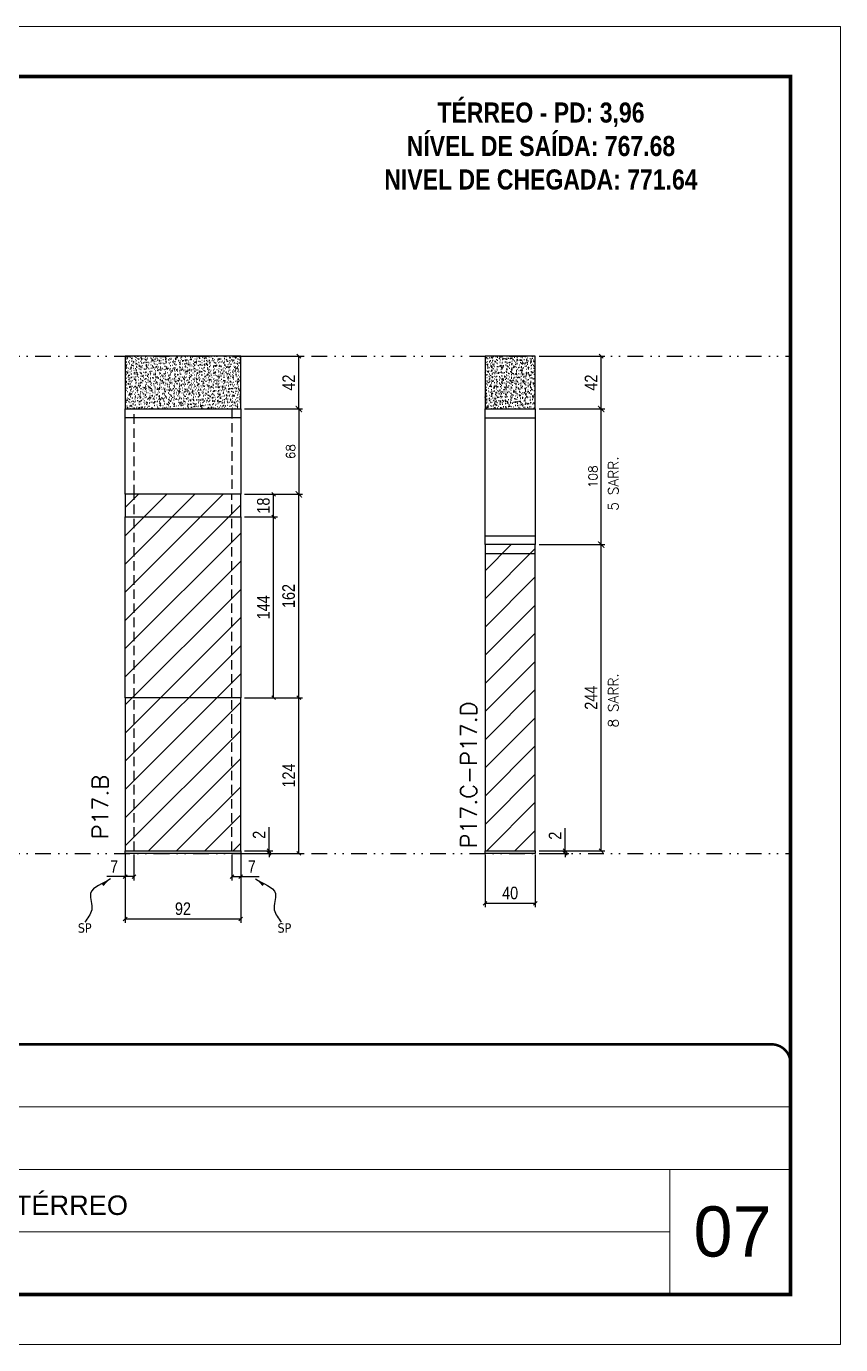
# Model space of a CAD drawing. Extents: x 1945 to 10875, y -3405 to 3369.
# Drawn here: x 5965 to 6614, y 41 to 1091 of the extents above; entities that cross this region are included whole.
import ezdxf

# ---------------------------------------------------------------- set-up
doc = ezdxf.new("R2010")
doc.units = 0
for name, pattern in [('CONTINUO', [0]), ('DASHED', [0.75, 0.5, -0.25]), ('DIVIDE2', [0.625, 0.25, -0.125, 0, -0.125, 0, -0.125]), ('HIDDEN', [0.375, 0.25, -0.125])]:
    doc.linetypes.add(name, pattern=pattern)
for name, color, linetype, lineweight in [('CARIMBO', 255, 'Continuous', 9), ('Folhas', 255, 'Continuous', 9), ('Hachura', 251, 'Continuous', 9), ('SARRAFO DE PRESSAO', 251, 'DASHED', 9), ('Texto Seção', 7, 'Continuous', 15)]:
    doc.layers.add(name, color=color, linetype=linetype, lineweight=lineweight)
for name, color, linetype in [('COTA', 241, 'Continuous'), ('NOMENCLATURA', 7, 'Continuous'), ('Nível', 160, 'Continuous'), ('Painéis', 200, 'Continuous'), ('SARR_2.2x7', 40, 'Continuous'), ('Sarrafo de Pressão', 42, 'HIDDEN'), ('texto', 7, 'Continuous')]:
    doc.layers.add(name, color=color, linetype=linetype)
doc.styles.add('ARIAL', font='arial.ttf')
doc.styles.add('COTA TECNICA', font='techl___.ttf', dxfattribs={"height": 10})
doc.styles.add('COTA TECNICA-50', font='techl___.ttf', dxfattribs={"height": 10})
doc.styles.add('REGUA-120', font='ROMANS.shx', dxfattribs={"height": 15})
doc.styles.add('ROMANC', font='techb___.ttf', dxfattribs={"height": 2.5})
doc.styles.add('ROMANS', font='romans.shx')
doc.styles.get("Standard").update_dxf_attribs({"font": 'arial.ttf'})
doc.dimstyles.new('COTA PAINEL-50', dxfattribs={"dimtxt": 10, "dimasz": 3, "dimexe": 3, "dimexo": 3, "dimgap": 3, "dimtad": 1, "dimdec": 1, "dimzin": 12, "dimdsep": 46, "dimtxsty": 'COTA TECNICA-50', "dimblk1": 'OBLIQUE', "dimblk2": 'OBLIQUE', "dimsah": 1, "dimcen": 0.9, "dimclrd": 4, "dimclre": 4, "dimclrt": 240, "dimadec": 1, "dimazin": 3, "dimtfac": 1, "dimtdec": 1, "dimtmove": 0, "dimatfit": 3, "dimfxl": 1, "dimtolj": 1, "dimtzin": 12, "dimarcsym": 0})
doc.dimstyles.new('Cota Paínel', dxfattribs={"dimtxt": 7, "dimasz": 5, "dimexe": 3, "dimexo": 3, "dimgap": 3, "dimtad": 1, "dimdec": 1, "dimzin": 12, "dimdsep": 46, "dimtxsty": 'ROMANS', "dimblk": 'ARCHTICK', "dimcen": 0, "dimclrd": 4, "dimclre": 4, "dimclrt": 1, "dimadec": 1, "dimazin": 3, "dimtfac": 1, "dimtdec": 1, "dimtmove": 0, "dimatfit": 3, "dimldrblk": 'OBLIQUE', "dimfxl": 1, "dimtolj": 1, "dimtzin": 12, "dimarcsym": 0})
doc.dimstyles.new('PAINEL', dxfattribs={"dimtxt": 10, "dimasz": 3, "dimexe": 3, "dimexo": 3, "dimgap": 3, "dimtad": 1, "dimdec": 1, "dimzin": 12, "dimdsep": 46, "dimtxsty": 'COTA TECNICA', "dimblk1": 'OBLIQUE', "dimblk2": 'OBLIQUE', "dimsah": 1, "dimcen": 0.9, "dimclrd": 4, "dimclre": 4, "dimclrt": 240, "dimadec": 1, "dimazin": 3, "dimtfac": 1, "dimtdec": 1, "dimtmove": 0, "dimatfit": 3, "dimfxl": 1, "dimtolj": 1, "dimtzin": 12, "dimarcsym": 0})
doc.dimstyles.get("Standard").update_dxf_attribs({"dimtxt": 0.18, "dimasz": 0.18, "dimexe": 0.18, "dimexo": 0.0625, "dimgap": 0.09, "dimtad": 0, "dimtih": 1, "dimtoh": 1, "dimdec": 4, "dimzin": 0, "dimdsep": 46, "dimtxsty": 'Standard', "dimcen": 0.09, "dimadec": 0, "dimazin": 0, "dimtfac": 1, "dimtdec": 4, "dimtofl": 0, "dimtmove": 0, "dimatfit": 3, "dimfxl": 1, "dimtolj": 1, "dimtzin": 0, "dimarcsym": 0})

# ---------------------------------------------------------------- blocks, each defined once
blk = doc.blocks.new('9999999999')
at = {"color": 30, "linetype": 'CONTINUO'}
for p, q in [((98564.6, 34379.6), (99584, 34379.6)), ((98564.6, 34329.8), (99488, 34329.8)), ((99584, 34329.8), (99488, 34329.8)), ((99488, 34329.8), (99488, 34230.2)), ((98564.6, 34280), (99488, 34280))]:
    blk.add_line(p, q, dxfattribs=at)
at = {"color": 30, "linetype": 'CONTINUO', "const_width": 2}
blk.add_lwpolyline([(99584, 34230.2), (99584, 34414.4, 0.414214), (99569, 34429.4), (98229, 34429.4, 0.414214), (98214, 34414.4), (98214, 34245.2, 0.414214), (98229, 34230.2), (99584, 34230.2)], format="xyb", dxfattribs=at)
at = {"layer": 'Folhas'}
blk.add_lwpolyline([(98139, 34190.2), (99624, 34190.2), (99624, 35240.2), (98139, 35240.2)], close=True, dxfattribs=at)
at = {"layer": 'Folhas', "color": 30, "const_width": 3}
blk.add_lwpolyline([(98214, 34230.2), (99584, 34230.2), (99584, 35200.2), (98214, 35200.2)], close=True, dxfattribs=at)
at = {"color": 7, "linetype": 'Continuous', "ltscale": 5, "style": 'ARIAL'}
blk.add_text('TRECHO II - TÉRREO', height=15.483, dxfattribs=at).set_placement((98837.7, 34293.5))
blk = doc.blocks.new('_Oblique')
at = {"color": 0, "linetype": 'ByBlock', "lineweight": -2}
blk.add_line((-0.5, -0.5), (0.5, 0.5), dxfattribs=at)
blk = doc.blocks.new('*D124')
at = {"layer": 'COTA', "color": 4, "lineweight": -2, "transparency": 16777216}
for p, q in [((6373.5, 678.5), (6426, 678.5)), ((6423, 434.5), (6423, 678.5)), ((6373.5, 434.5), (6426, 434.5))]:
    blk.add_line(p, q, dxfattribs=at)
at = {"layer": 'Defpoints', "color": 0, "transparency": 16777216}
for p in [(6370.5, 678.5), (6423, 678.5), (6370.5, 434.5)]:
    blk.add_point(p, dxfattribs=at)
at = {"layer": 'COTA', "color": 4, "lineweight": -2, "transparency": 16777216, "xscale": 3, "yscale": 3, "zscale": 3}
for p, rotation in [((6423, 678.5), 90), ((6423, 434.5), 270)]:
    blk.add_blockref('_Oblique', p, dxfattribs=dict(at, rotation=rotation))
at = {"layer": 'COTA', "color": 240, "transparency": 16777216, "insert": (6414.9, 556.5), "char_height": 10, "attachment_point": 5, "rotation": 90, "style": 'COTA TECNICA'}
blk.add_mtext('\\A1;244', dxfattribs=at)
blk = doc.blocks.new('*D125')
at = {"layer": 'COTA', "color": 4, "lineweight": -2, "transparency": 16777216}
for p, q in [((6373.5, 828.5), (6426, 828.5)), ((6423, 786.5), (6423, 828.5)), ((6373.5, 786.5), (6426, 786.5))]:
    blk.add_line(p, q, dxfattribs=at)
at = {"layer": 'Defpoints', "color": 0, "transparency": 16777216}
for p in [(6370.5, 828.5), (6423, 828.5), (6370.5, 786.5)]:
    blk.add_point(p, dxfattribs=at)
at = {"layer": 'COTA', "color": 4, "lineweight": -2, "transparency": 16777216, "xscale": 3, "yscale": 3, "zscale": 3}
for p, rotation in [((6423, 828.5), 90), ((6423, 786.5), 270)]:
    blk.add_blockref('_Oblique', p, dxfattribs=dict(at, rotation=rotation))
at = {"layer": 'COTA', "color": 240, "transparency": 16777216, "insert": (6414.9, 807.5), "char_height": 10, "attachment_point": 5, "rotation": 90, "style": 'COTA TECNICA'}
blk.add_mtext('\\A1;42', dxfattribs=at)
blk = doc.blocks.new('*D126')
at = {"layer": 'COTA', "color": 4, "lineweight": -2, "transparency": 16777216}
for p, q in [((6330.5, 431.5), (6330.5, 389.8)), ((6370.5, 431.5), (6370.5, 389.8)), ((6330.5, 392.8), (6370.5, 392.8))]:
    blk.add_line(p, q, dxfattribs=at)
at = {"layer": 'Defpoints', "color": 0, "transparency": 16777216}
for p in [(6330.5, 434.5), (6370.5, 434.5), (6370.5, 392.8)]:
    blk.add_point(p, dxfattribs=at)
at = {"layer": 'COTA', "color": 4, "lineweight": -2, "transparency": 16777216, "xscale": 3, "yscale": 3, "zscale": 3, "rotation": 180}
blk.add_blockref('_Oblique', (6330.5, 392.8), dxfattribs=at)
at = {"layer": 'COTA', "color": 4, "lineweight": -2, "transparency": 16777216, "xscale": 3, "yscale": 3, "zscale": 3}
blk.add_blockref('_Oblique', (6370.5, 392.8), dxfattribs=at)
at = {"layer": 'COTA', "color": 240, "transparency": 16777216, "insert": (6350.5, 400.9), "char_height": 10, "attachment_point": 5, "style": 'COTA TECNICA'}
blk.add_mtext('\\A1;40', dxfattribs=at)
blk = doc.blocks.new('*D127')
at = {"layer": 'COTA', "color": 4, "lineweight": -2, "transparency": 16777216}
for p, q in [((6394.3, 434.5), (6394.3, 452.6)), ((6373.5, 434.5), (6397.3, 434.5)), ((6373.5, 432.5), (6397.3, 432.5)), ((6394.3, 432.5), (6394.3, 434.5)), ((6394.3, 432.5), (6394.3, 429.5))]:
    blk.add_line(p, q, dxfattribs=at)
at = {"layer": 'Defpoints', "color": 0, "transparency": 16777216}
for p in [(6370.5, 434.5), (6370.5, 432.5), (6394.3, 434.5)]:
    blk.add_point(p, dxfattribs=at)
at = {"layer": 'COTA', "color": 4, "lineweight": -2, "transparency": 16777216, "xscale": 3, "yscale": 3, "zscale": 3}
for p, rotation in [((6394.3, 434.5), 270), ((6394.3, 432.5), 90)]:
    blk.add_blockref('_Oblique', p, dxfattribs=dict(at, rotation=rotation))
at = {"layer": 'COTA', "color": 240, "transparency": 16777216, "insert": (6386.3, 446.6), "char_height": 10, "attachment_point": 5, "rotation": 90, "style": 'COTA TECNICA-50'}
blk.add_mtext('\\A1;2', dxfattribs=at)
blk = doc.blocks.new('*D137')
at = {"layer": 'COTA', "color": 4, "lineweight": -2, "transparency": 16777216}
for p, q in [((6043.9, 431.5), (6043.9, 377.3)), ((6135.9, 431.5), (6135.9, 377.3)), ((6043.9, 380.3), (6135.9, 380.3))]:
    blk.add_line(p, q, dxfattribs=at)
at = {"layer": 'Defpoints', "color": 0, "transparency": 16777216}
for p in [(6043.9, 434.5), (6135.9, 434.5), (6135.9, 380.3)]:
    blk.add_point(p, dxfattribs=at)
at = {"layer": 'COTA', "color": 4, "lineweight": -2, "transparency": 16777216, "xscale": 3, "yscale": 3, "zscale": 3, "rotation": 180}
blk.add_blockref('_Oblique', (6043.9, 380.3), dxfattribs=at)
at = {"layer": 'COTA', "color": 4, "lineweight": -2, "transparency": 16777216, "xscale": 3, "yscale": 3, "zscale": 3}
blk.add_blockref('_Oblique', (6135.9, 380.3), dxfattribs=at)
at = {"layer": 'COTA', "color": 240, "transparency": 16777216, "insert": (6089.9, 388.4), "char_height": 10, "attachment_point": 5, "style": 'COTA TECNICA'}
blk.add_mtext('\\A1;92', dxfattribs=at)
blk = doc.blocks.new('*D138')
at = {"layer": 'COTA', "color": 4, "lineweight": -2, "transparency": 16777216}
for p, q in [((6138.9, 828.5), (6185.2, 828.5)), ((6182.2, 786.5), (6182.2, 828.5)), ((6138.9, 786.5), (6185.2, 786.5))]:
    blk.add_line(p, q, dxfattribs=at)
at = {"layer": 'Defpoints', "color": 0, "transparency": 16777216}
for p in [(6135.9, 828.5), (6182.2, 828.5), (6135.9, 786.5)]:
    blk.add_point(p, dxfattribs=at)
at = {"layer": 'COTA', "color": 4, "lineweight": -2, "transparency": 16777216, "xscale": 3, "yscale": 3, "zscale": 3}
for p, rotation in [((6182.2, 828.5), 90), ((6182.2, 786.5), 270)]:
    blk.add_blockref('_Oblique', p, dxfattribs=dict(at, rotation=rotation))
at = {"layer": 'COTA', "color": 240, "transparency": 16777216, "insert": (6174.1, 807.5), "char_height": 10, "attachment_point": 5, "rotation": 90, "style": 'COTA TECNICA'}
blk.add_mtext('\\A1;42', dxfattribs=at)
blk = doc.blocks.new('*D139')
at = {"layer": 'COTA', "color": 4, "lineweight": -2, "transparency": 16777216}
for p, q in [((6138.9, 556.5), (6185.2, 556.5)), ((6182.2, 432.5), (6182.2, 556.5)), ((6138.9, 432.5), (6185.2, 432.5))]:
    blk.add_line(p, q, dxfattribs=at)
at = {"layer": 'Defpoints', "color": 0, "transparency": 16777216}
for p in [(6135.9, 556.5), (6182.2, 556.5), (6135.9, 432.5)]:
    blk.add_point(p, dxfattribs=at)
at = {"layer": 'COTA', "color": 4, "lineweight": -2, "transparency": 16777216, "xscale": 3, "yscale": 3, "zscale": 3}
for p, rotation in [((6182.2, 556.5), 90), ((6182.2, 432.5), 270)]:
    blk.add_blockref('_Oblique', p, dxfattribs=dict(at, rotation=rotation))
at = {"layer": 'COTA', "color": 240, "transparency": 16777216, "insert": (6174.1, 494.5), "char_height": 10, "attachment_point": 5, "rotation": 90, "style": 'COTA TECNICA-50'}
blk.add_mtext('\\A1;124', dxfattribs=at)
blk = doc.blocks.new('*D140')
at = {"layer": 'COTA', "color": 4, "lineweight": -2, "transparency": 16777216}
for p, q in [((6158.5, 434.5), (6158.5, 453.3)), ((6138.9, 434.5), (6161.5, 434.5)), ((6138.9, 432.5), (6161.5, 432.5)), ((6158.5, 432.5), (6158.5, 434.5)), ((6158.5, 432.5), (6158.5, 429.5))]:
    blk.add_line(p, q, dxfattribs=at)
at = {"layer": 'Defpoints', "color": 0, "transparency": 16777216}
for p in [(6135.9, 434.5), (6135.9, 432.5), (6158.5, 432.5)]:
    blk.add_point(p, dxfattribs=at)
at = {"layer": 'COTA', "color": 4, "lineweight": -2, "transparency": 16777216, "xscale": 3, "yscale": 3, "zscale": 3}
for p, rotation in [((6158.5, 434.5), 270), ((6158.5, 432.5), 90)]:
    blk.add_blockref('_Oblique', p, dxfattribs=dict(at, rotation=rotation))
at = {"layer": 'COTA', "color": 240, "transparency": 16777216, "insert": (6150.5, 447.3), "char_height": 10, "attachment_point": 5, "rotation": 90, "style": 'COTA TECNICA-50'}
blk.add_mtext('\\A1;2', dxfattribs=at)
blk = doc.blocks.new('*D141')
at = {"layer": 'COTA', "color": 4, "linetype": 'ByBlock', "lineweight": -2, "transparency": 16777216}
for p, q in [((6138.9, 700.5), (6165.1, 700.5)), ((6162.1, 556.5), (6162.1, 700.5)), ((6138.9, 556.5), (6165.1, 556.5))]:
    blk.add_line(p, q, dxfattribs=at)
at = {"layer": 'Defpoints', "color": 0, "linetype": 'ByBlock', "transparency": 16777216}
for p in [(6135.9, 700.5), (6162.1, 700.5), (6135.9, 556.5)]:
    blk.add_point(p, dxfattribs=at)
at = {"layer": 'COTA', "color": 4, "linetype": 'ByBlock', "lineweight": -2, "transparency": 16777216, "xscale": 3, "yscale": 3, "zscale": 3}
for p, rotation in [((6162.1, 700.5), 90), ((6162.1, 556.5), 270)]:
    blk.add_blockref('_Oblique', p, dxfattribs=dict(at, rotation=rotation))
at = {"layer": 'COTA', "color": 240, "linetype": 'ByBlock', "transparency": 16777216, "insert": (6154, 628.5), "char_height": 10, "attachment_point": 5, "rotation": 90, "style": 'COTA TECNICA'}
blk.add_mtext('\\A1;144', dxfattribs=at)
blk = doc.blocks.new('*D142')
at = {"layer": 'COTA', "color": 4, "linetype": 'ByBlock', "lineweight": -2, "transparency": 16777216}
for p, q in [((6138.9, 718.5), (6165.1, 718.5)), ((6162.1, 700.5), (6162.1, 718.5)), ((6138.9, 700.5), (6165.1, 700.5))]:
    blk.add_line(p, q, dxfattribs=at)
at = {"layer": 'Defpoints', "color": 0, "linetype": 'ByBlock', "transparency": 16777216}
for p in [(6135.9, 718.5), (6162.1, 718.5), (6135.9, 700.5)]:
    blk.add_point(p, dxfattribs=at)
at = {"layer": 'COTA', "color": 4, "linetype": 'ByBlock', "lineweight": -2, "transparency": 16777216, "xscale": 3, "yscale": 3, "zscale": 3}
for p, rotation in [((6162.1, 718.5), 90), ((6162.1, 700.5), 270)]:
    blk.add_blockref('_Oblique', p, dxfattribs=dict(at, rotation=rotation))
at = {"layer": 'COTA', "color": 240, "linetype": 'ByBlock', "transparency": 16777216, "insert": (6154, 709.5), "char_height": 10, "attachment_point": 5, "rotation": 90, "style": 'COTA TECNICA'}
blk.add_mtext('\\A1;18', dxfattribs=at)
blk = doc.blocks.new('*D143')
at = {"layer": 'COTA', "color": 4, "lineweight": -2, "transparency": 16777216}
for p, q in [((6050.9, 431.5), (6050.9, 411)), ((6043.9, 429.5), (6043.9, 411)), ((6043.9, 414), (6029.2, 414)), ((6050.9, 414), (6043.9, 414))]:
    blk.add_line(p, q, dxfattribs=at)
at = {"layer": 'Defpoints', "color": 0, "transparency": 16777216}
for p in [(6043.9, 432.5), (6050.9, 434.5), (6043.9, 414)]:
    blk.add_point(p, dxfattribs=at)
at = {"layer": 'COTA', "color": 4, "lineweight": -2, "transparency": 16777216, "xscale": 3, "yscale": 3, "zscale": 3, "rotation": 180}
blk.add_blockref('_Oblique', (6043.9, 414), dxfattribs=at)
at = {"layer": 'COTA', "color": 4, "lineweight": -2, "transparency": 16777216, "xscale": 3, "yscale": 3, "zscale": 3}
blk.add_blockref('_Oblique', (6050.9, 414), dxfattribs=at)
at = {"layer": 'COTA', "color": 240, "transparency": 16777216, "insert": (6035.1, 422.1), "char_height": 10, "attachment_point": 5, "style": 'COTA TECNICA-50'}
blk.add_mtext('\\A1;7', dxfattribs=at)
blk = doc.blocks.new('*D144')
at = {"layer": 'COTA', "color": 4, "lineweight": -2, "transparency": 16777216}
for p, q in [((6128.9, 431.5), (6128.9, 411)), ((6135.9, 429.5), (6135.9, 411)), ((6128.9, 414), (6135.9, 414)), ((6135.9, 414), (6150.7, 414))]:
    blk.add_line(p, q, dxfattribs=at)
at = {"layer": 'Defpoints', "color": 0, "transparency": 16777216}
for p in [(6128.9, 434.5), (6135.9, 432.5), (6135.9, 414)]:
    blk.add_point(p, dxfattribs=at)
at = {"layer": 'COTA', "color": 4, "lineweight": -2, "transparency": 16777216, "xscale": 3, "yscale": 3, "zscale": 3, "rotation": 180}
blk.add_blockref('_Oblique', (6128.9, 414), dxfattribs=at)
at = {"layer": 'COTA', "color": 4, "lineweight": -2, "transparency": 16777216, "xscale": 3, "yscale": 3, "zscale": 3}
blk.add_blockref('_Oblique', (6135.9, 414), dxfattribs=at)
at = {"layer": 'COTA', "color": 240, "transparency": 16777216, "insert": (6144.8, 422.1), "char_height": 10, "attachment_point": 5, "style": 'COTA TECNICA-50'}
blk.add_mtext('\\A1;7', dxfattribs=at)
blk = doc.blocks.new('*D320')
at = {"layer": 'COTA', "color": 4, "linetype": 'ByBlock', "lineweight": -2, "transparency": 16777216}
for p, q in [((6138.9, 718.5), (6185.2, 718.5)), ((6182.2, 556.5), (6182.2, 718.5)), ((6138.9, 556.5), (6185.2, 556.5))]:
    blk.add_line(p, q, dxfattribs=at)
at = {"layer": 'Defpoints', "color": 0, "linetype": 'ByBlock', "transparency": 16777216}
for p in [(6135.9, 718.5), (6182.2, 718.5), (6135.9, 556.5)]:
    blk.add_point(p, dxfattribs=at)
at = {"layer": 'COTA', "color": 4, "linetype": 'ByBlock', "lineweight": -2, "transparency": 16777216, "xscale": 3, "yscale": 3, "zscale": 3}
for p, rotation in [((6182.2, 718.5), 90), ((6182.2, 556.5), 270)]:
    blk.add_blockref('_Oblique', p, dxfattribs=dict(at, rotation=rotation))
at = {"layer": 'COTA', "color": 240, "linetype": 'ByBlock', "transparency": 16777216, "insert": (6174.1, 637.5), "char_height": 10, "attachment_point": 5, "rotation": 90, "style": 'COTA TECNICA'}
blk.add_mtext('\\A1;162', dxfattribs=at)
blk = doc.blocks.new('_ArchTick')
at = {"color": 0, "linetype": 'ByBlock', "const_width": 0.15}
blk.add_lwpolyline([(-0.5, -0.5), (0.5, 0.5)], dxfattribs=at)
blk = doc.blocks.new('*D356')
at = {"layer": 'COTA', "color": 4, "lineweight": -2, "transparency": 16777216}
for p, q in [((6138.9, 786.5), (6185.2, 786.5)), ((6182.2, 786.5), (6182.2, 718.5)), ((6138.9, 718.5), (6185.2, 718.5))]:
    blk.add_line(p, q, dxfattribs=at)
at = {"layer": 'Defpoints', "color": 0, "transparency": 16777216}
for p in [(6135.9, 786.5), (6135.9, 718.5), (6182.2, 718.5)]:
    blk.add_point(p, dxfattribs=at)
at = {"layer": 'COTA', "color": 4, "lineweight": -2, "transparency": 16777216, "xscale": 5, "yscale": 5, "zscale": 5}
for p, rotation in [((6182.2, 786.5), 90), ((6182.2, 718.5), 270)]:
    blk.add_blockref('_ArchTick', p, dxfattribs=dict(at, rotation=rotation))
at = {"layer": 'COTA', "color": 1, "transparency": 16777216, "insert": (6175.7, 752.5), "char_height": 7, "attachment_point": 5, "rotation": 90, "style": 'ROMANS'}
blk.add_mtext('\\A1;68', dxfattribs=at)
blk = doc.blocks.new('*D357')
at = {"layer": 'COTA', "color": 4, "lineweight": -2, "transparency": 16777216}
for p, q in [((6373.5, 786.5), (6426, 786.5)), ((6423, 678.5), (6423, 786.5)), ((6373.5, 678.5), (6426, 678.5))]:
    blk.add_line(p, q, dxfattribs=at)
at = {"layer": 'Defpoints', "color": 0, "transparency": 16777216}
for p in [(6370.5, 786.5), (6423, 786.5), (6370.5, 678.5)]:
    blk.add_point(p, dxfattribs=at)
at = {"layer": 'COTA', "color": 4, "lineweight": -2, "transparency": 16777216, "xscale": 5, "yscale": 5, "zscale": 5}
for p, rotation in [((6423, 786.5), 90), ((6423, 678.5), 270)]:
    blk.add_blockref('_ArchTick', p, dxfattribs=dict(at, rotation=rotation))
at = {"layer": 'COTA', "color": 1, "transparency": 16777216, "insert": (6416.5, 732.5), "char_height": 7, "attachment_point": 5, "rotation": 90, "style": 'ROMANS'}
blk.add_mtext('\\A1;108', dxfattribs=at)

msp = doc.modelspace()

# ---------------------------------------------------------------- hatches: boundary and pattern name
at = {"layer": 'COTA', "linetype": 'ByBlock'}
h = msp.add_hatch(dxfattribs=at)
h.set_pattern_fill('AR-CONC', color=256, scale=0.03)
h.set_pattern_definition([(50, (-125059.1453, -26060.7547), (5.46554007, -0.47817257), [0.5715, -6.2865]), (355, (-125059.145, -26060.7547), (-1.05730264, 5.73170536), [0.4572, -5.02921753]), (100.4514447, (-125058.69, -26060.7945), (4.40823741, 5.25353256), [0.48570026, -5.34270734]), (46.1842, (-125059.145, -26059.231), (8.13237123, -1.26126984), [0.85725, -9.42975]), (96.6355576, (-125058.4676, -26059.336), (7.122124, 7.42278374), [0.7285507, -8.01406824]), (351.184151, (-125059.145, -26059.231), (7.122124, 7.42278374), [0.685799, -7.54379196]), (21, (-125058.3833, -26059.6117), (4.54843174, -3.06795595), [0.5715, -6.2865]), (326, (-125058.383, -26059.6117), (1.85406085, 5.52563898), [0.4572, -5.0292]), (71.451445, (-125058.004, -26059.8674), (6.40249258, 2.45768307), [0.48570026, -5.34269813]), (37.5, (-125059.1453, -26060.7547), (0.092658098, 2.536651166), [0, -4.96824, 0, -5.1054, 0, -5.04825]), (7.5, (-125059.1453, -26060.7547), (2.004589875, 3.005417245), [0, -2.91084, 0, -4.85394, 0, -1.92405]), (327.5, (-125060.8445, -26060.7547), (4.067717855, -0.17186232), [0, -1.905, 0, -5.9436, 0, -7.8867]), (317.5, (-125061.6065, -26060.7547), (4.44387544, 0.76279473), [0, -2.4765, 0, -3.94716, 0, -5.6007])])
h.paths.add_polyline_path([(6043.94, 786.52), (6135.94, 786.52), (6135.94, 828.51), (6043.94, 828.51)])
h = msp.add_hatch(dxfattribs=at)
h.set_pattern_fill('AR-CONC', color=256, scale=0.03)
h.set_pattern_definition([(50, (-125283.542, -26026.7547), (5.46554007, -0.47817257), [0.5715, -6.2865]), (355, (-125283.542, -26026.7547), (-1.05730264, 5.73170536), [0.4572, -5.02921753]), (100.4514447, (-125283.0865, -26026.7945), (4.40823741, 5.25353256), [0.48570026, -5.34270734]), (46.1842, (-125283.542, -26025.231), (8.13237123, -1.26126984), [0.85725, -9.42975]), (96.6355576, (-125282.864, -26025.336), (7.122124, 7.42278374), [0.7285507, -8.01406824]), (351.184151, (-125283.542, -26025.231), (7.122124, 7.42278374), [0.685799, -7.54379196]), (21, (-125282.78, -26025.6117), (4.54843174, -3.06795595), [0.5715, -6.2865]), (326, (-125282.78, -26025.6117), (1.85406085, 5.52563898), [0.4572, -5.0292]), (71.451445, (-125282.401, -26025.8674), (6.40249258, 2.45768307), [0.48570026, -5.34269813]), (37.5, (-125283.542, -26026.7547), (0.092658098, 2.536651166), [0, -4.96824, 0, -5.1054, 0, -5.04825]), (7.5, (-125283.542, -26026.7547), (2.004589875, 3.005417245), [0, -2.91084, 0, -4.85394, 0, -1.92405]), (327.5, (-125285.2412, -26026.7547), (4.067717855, -0.17186232), [0, -1.905, 0, -5.9436, 0, -7.8867]), (317.5, (-125286.0032, -26026.7547), (4.44387544, 0.76279473), [0, -2.4765, 0, -3.94716, 0, -5.6007])])
h.paths.add_polyline_path([(6330.49, 786.49), (6370.49, 786.49), (6370.49, 828.51), (6330.49, 828.51)])
at = {"layer": 'Hachura', "linetype": 'ByBlock'}
h = msp.add_hatch(dxfattribs=at)
h.set_pattern_fill('ANSI31', color=256, scale=5)
h.set_pattern_definition([(45, (-127075.793, -33000.405), (-11.2253202, 11.2253202), [])])
h.paths.add_polyline_path([(5820.07, 556.51), (5728.07, 556.51), (5728.07, 434.51), (5820.07, 434.51)])
h.paths.add_polyline_path([(5820.07, 700.51), (5728.07, 700.51), (5728.07, 556.51), (5820.07, 556.51)])
h.paths.add_polyline_path([(5820.07, 718.51), (5728.07, 718.51), (5728.07, 700.51), (5820.07, 700.51)])
h.paths.add_polyline_path([(6135.94, 700.51), (6043.94, 700.51), (6043.94, 556.51), (6135.94, 556.51)])
h.paths.add_polyline_path([(6135.94, 718.51), (6043.94, 718.51), (6043.94, 700.51), (6135.94, 700.51)])
h.paths.add_polyline_path([(6135.94, 556.51), (6043.94, 556.51), (6043.94, 434.51), (6135.94, 434.51)])
h.paths.add_polyline_path([(6370.49, 678.49), (6330.49, 678.49), (6330.49, 434.51), (6370.49, 434.51)])
h.paths.add_polyline_path([(6370.49, 678.49), (6330.49, 678.49)], flags=17)

# ---------------------------------------------------------------- linework, layer by layer
at = {"layer": 'COTA', "linetype": 'ByBlock'}
for points in [[(6043.94, 786.51), (6135.94, 786.51), (6135.94, 828.51), (6043.94, 828.51)], [(6330.49, 786.49), (6370.49, 786.49), (6370.49, 828.51), (6330.49, 828.51)]]:
    msp.add_lwpolyline(points, close=True, dxfattribs=at)
at = {"layer": 'Nível', "color": 4, "linetype": 'DIVIDE2', "ltscale": 50}
for p, q in [((5563.36, 828.51), (6573.71, 828.51)), ((5563.36, 432.51), (6573.71, 432.51))]:
    msp.add_line(p, q, dxfattribs=at)
at = {"layer": 'Painéis'}
for p, q in [((6043.94, 786.51), (6135.94, 786.51)), ((6043.94, 718.51), (6043.94, 786.51)), ((6135.94, 786.51), (6135.94, 718.51)), ((6330.49, 434.51), (6370.49, 434.51)), ((6330.49, 432.51), (6330.49, 434.51)), ((6370.49, 432.51), (6330.49, 432.51)), ((6370.49, 434.51), (6370.49, 432.51))]:
    msp.add_line(p, q, dxfattribs=at)
for points in [[(6330.49, 786.49), (6370.49, 786.49), (6370.49, 678.49), (6330.49, 678.49)], [(6043.94, 700.51), (6135.94, 700.51), (6135.94, 718.51), (6043.94, 718.51)], [(6135.94, 556.51), (6043.94, 556.51), (6043.94, 700.51), (6135.94, 700.51)], [(6330.49, 434.51), (6370.49, 434.51), (6370.49, 678.49), (6330.49, 678.49)], [(6043.94, 434.51), (6135.94, 434.51), (6135.94, 556.51), (6043.94, 556.51)], [(6043.94, 434.51), (6135.94, 434.51), (6135.94, 432.51), (6043.94, 432.51)]]:
    msp.add_lwpolyline(points, close=True, dxfattribs=at)
at = {"layer": 'SARR_2.2x7'}
for p, q in [((6135.94, 779.51), (6043.94, 779.51)), ((6330.49, 779.49), (6370.49, 779.49)), ((6330.49, 685.49), (6370.49, 685.49)), ((6330.49, 671.49), (6370.49, 671.49))]:
    msp.add_line(p, q, dxfattribs=at)
at = {"layer": 'Sarrafo de Pressão', "ltscale": 30}
for p, q in [((6050.94, 718.51), (6050.94, 786.51)), ((6128.94, 786.51), (6128.94, 718.51)), ((6050.94, 556.51), (6050.94, 718.51)), ((6128.94, 556.51), (6128.94, 718.51)), ((6050.94, 434.51), (6050.94, 556.51)), ((6128.94, 434.51), (6128.94, 556.51))]:
    msp.add_line(p, q, dxfattribs=at)

# ---------------------------------------------------------------- block references
at = {"layer": 'SARRAFO DE PRESSAO', "color": 6, "linetype": 'ByBlock'}
msp.add_blockref('9999999999', (-93010.27, -34148.98), dxfattribs=at)

# ---------------------------------------------------------------- texts
at = {"layer": 'CARIMBO', "style": 'ARIAL'}
msp.add_text('07', height=40, dxfattribs=at).set_placement((6496.57, 111.37))
at = {"layer": 'NOMENCLATURA', "color": 2, "insert": (6375.03, 1057.29), "char_height": 16, "attachment_point": 2, "style": 'ROMANC'}
msp.add_mtext_dynamic_manual_height_columns('\\PTÉRREO - PD: 3,96\\PNÍVEL DE SAÍDA: 767.68\\PNIVEL DE CHEGADA: 771.64', width=300.2766, gutter_width=1, heights=[0], dxfattribs=at)
at = {"layer": 'texto', "color": 0, "char_height": 7.5, "attachment_point": 5}
for insert in [(6011.69, 373.02), (6170.72, 373.02)]:
    msp.add_mtext('{\\fTahoma|b0|i0|c0|p34;\\C4;SP}', dxfattribs=dict(at, insert=insert))
at = {"layer": 'Texto Seção', "linetype": 'Continuous', "style": 'ROMANS'}
for s, p in [('5 SARR.', (6436.66, 705.49)), ('8 SARR.', (6436.66, 532.74))]:
    msp.add_text(s, height=8, rotation=90, dxfattribs=at).set_placement(p)
at = {"layer": 'Texto Seção', "char_height": 13, "width": 285.3299, "attachment_point": 7, "rotation": 90, "style": 'REGUA-120'}
for s, insert in [('P17.C-P17.D', (6323.84, 436.43)), ('P17.B', (6030.47, 443.76))]:
    msp.add_mtext(s, dxfattribs=dict(at, insert=insert))

# ---------------------------------------------------------------- dimensions: what is measured, and where the dimension line sits
at = {"layer": 'COTA'}
for base, p1, p2, picture, middle in [((6182.18, 828.51), (6135.94, 786.51), (6135.94, 828.51), '*D138', (6174.1, 807.51)), ((6422.97, 828.51), (6370.49, 786.49), (6370.49, 828.51), '*D125', (6414.9, 807.5)), ((6422.97, 678.49), (6370.49, 434.51), (6370.49, 678.49), '*D124', (6414.9, 556.5))]:
    dim = msp.add_linear_dim(base=base, p1=p1, p2=p2, angle=90, dimstyle='PAINEL', override={"dimarcsym": 2}, dxfattribs=at)
    dim.commit()
    dim.dimension.update_dxf_attribs({"geometry": picture, "text_midpoint": middle})
for base, p1, p2, angle, dimstyle, picture, middle in [((6182.18, 718.51), (6135.94, 786.51), (6135.94, 718.51), 90, 'Cota Paínel', '*D356', (6175.68, 752.51)), ((6422.97, 786.49), (6370.49, 678.49), (6370.49, 786.49), 90, 'Cota Paínel', '*D357', (6416.47, 732.49)), ((6182.18, 556.51), (6135.94, 432.51), (6135.94, 556.51), 90, 'COTA PAINEL-50', '*D139', (6174.1, 494.51)), ((6043.94, 414), (6050.94, 434.51), (6043.94, 432.51), 180, 'COTA PAINEL-50', '*D143', (6035.07, 422.07))]:
    dim = msp.add_linear_dim(base=base, p1=p1, p2=p2, angle=angle, dimstyle=dimstyle, dxfattribs=at)
    dim.commit()
    dim.dimension.update_dxf_attribs({"geometry": picture, "text_midpoint": middle})
at = {"layer": 'COTA', "linetype": 'ByBlock'}
dim = msp.add_linear_dim(base=(6162.06, 718.51), p1=(6135.94, 700.51), p2=(6135.94, 718.51), angle=90, dimstyle='PAINEL', override={"dimtmove": 1}, dxfattribs=at)
dim.commit()
dim.dimension.update_dxf_attribs({"geometry": '*D142', "text_midpoint": (6162.06, 709.51), "dimtype": 160})
for base, p2, picture, middle in [((6182.18, 718.51), (6135.94, 718.51), '*D320', (6174.08, 637.51)), ((6162.06, 700.51), (6135.94, 700.51), '*D141', (6153.98, 628.51))]:
    dim = msp.add_linear_dim(base=base, p1=(6135.94, 556.51), p2=p2, angle=90, dimstyle='PAINEL', dxfattribs=at)
    dim.commit()
    dim.dimension.update_dxf_attribs({"geometry": picture, "text_midpoint": middle})
at = {"layer": 'COTA'}
for base, p1, p2, picture, middle in [((6158.46, 432.51), (6135.94, 434.51), (6135.94, 432.51), '*D140', (6158.46, 447.25)), ((6394.3, 434.51), (6370.49, 432.51), (6370.49, 434.51), '*D127', (6394.3, 446.56))]:
    dim = msp.add_linear_dim(base=base, p1=p1, p2=p2, angle=90, dimstyle='COTA PAINEL-50', dxfattribs=at)
    dim.commit()
    dim.dimension.update_dxf_attribs({"geometry": picture, "text_midpoint": middle, "dimtype": 160})
for base, p1, p2, picture, middle in [((6135.94, 380.33), (6043.94, 434.51), (6135.94, 434.51), '*D137', (6089.94, 388.42)), ((6370.49, 392.78), (6330.49, 434.51), (6370.49, 434.51), '*D126', (6350.49, 400.88))]:
    dim = msp.add_linear_dim(base=base, p1=p1, p2=p2, dimstyle='PAINEL', override={"dimarcsym": 2}, dxfattribs=at)
    dim.commit()
    dim.dimension.update_dxf_attribs({"geometry": picture, "text_midpoint": middle})
dim = msp.add_linear_dim(base=(6135.94, 414), p1=(6128.94, 434.51), p2=(6135.94, 432.51), dimstyle='COTA PAINEL-50', dxfattribs=at)
dim.commit()
dim.dimension.update_dxf_attribs({"geometry": '*D144', "text_midpoint": (6144.8, 422.07)})

# ---------------------------------------------------------------- leaders
at = {"layer": 'COTA', "path_type": 1}
for points in [[(6032.11, 412.33), (6016.32, 400.49), (6017.25, 387.49), (6011.7, 377.7)], [(6147.77, 412.33), (6163.55, 400.49), (6162.63, 387.49), (6168.18, 377.7)]]:
    msp.add_leader(points, dimstyle='Standard', override={"dimasz": 8}, dxfattribs=at)

doc.saveas('drawing.dxf')
